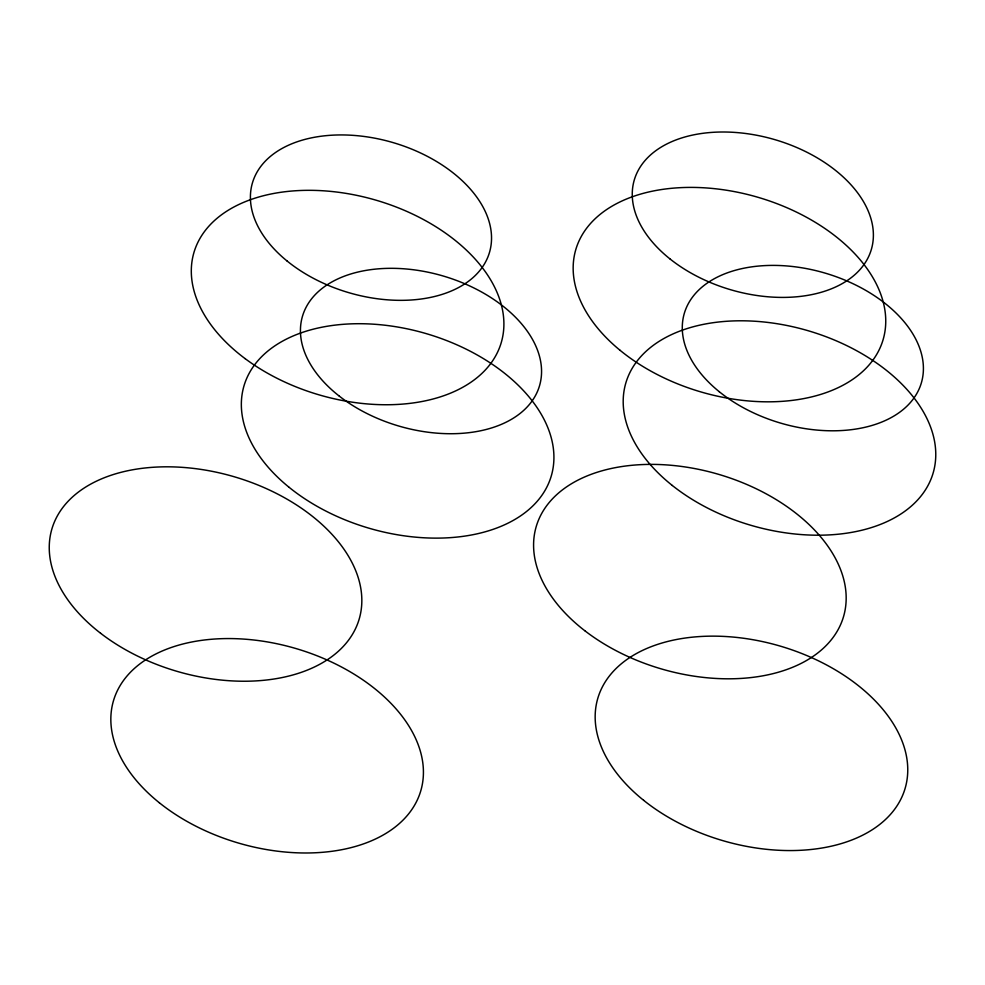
<?xml version="1.0" encoding="UTF-8"?>
<svg xmlns="http://www.w3.org/2000/svg" width="985" height="985" viewBox="0 0 985 985"><rect width="100%" height="100%" fill="white"/><g stroke="black" fill="none" stroke-linecap="round" stroke-linejoin="round"><path stroke-width="1.48" d="M339.345 396.167A123.519 78.234 16.3 0 0 538.647 388.459A123.519 78.234 16.3 0 0 385 268.437A123.519 78.234 16.3 0 0 339.345 396.167M287.103 261.025A123.519 78.234 16.3 0 0 487.92 256.925A123.519 78.234 16.3 0 0 337.88 134.97A123.519 78.234 16.3 0 0 287.103 261.025M669.812 258.784A123.519 78.234 16.3 0 0 870.05 253.28A123.519 78.234 16.3 0 0 718.582 132.064A123.519 78.234 16.3 0 0 669.812 258.784M719.173 391.636A123.519 78.234 16.3 0 0 919.855 387.228A123.519 78.234 16.3 0 0 769.507 265.433A123.519 78.234 16.3 0 0 719.173 391.636M288.642 486.935A160.124 101.418 16.3 0 0 549.137 482.084A160.124 101.418 16.3 0 0 355.105 323.745A160.124 101.418 16.3 0 0 288.642 486.935M672.312 485.482A160.124 101.418 16.3 0 0 931.588 477.639A160.124 101.418 16.3 0 0 734.539 320.888A160.124 101.418 16.3 0 0 672.312 485.482M619.811 350.094A160.124 101.418 16.3 0 0 880.738 346.326A160.124 101.418 16.3 0 0 687.813 187.421A160.124 101.418 16.3 0 0 619.811 350.094M245.08 358.602A160.124 101.418 16.3 0 0 501.033 343.322A160.124 101.418 16.3 0 0 296.694 190.684A160.124 101.418 16.3 0 0 245.08 358.602M585.324 631.126A160.124 101.418 16.3 0 0 842.766 619.06A160.124 101.418 16.3 0 0 641.53 464.612A160.124 101.418 16.3 0 0 585.324 631.126M100.556 633.22A160.124 101.418 16.3 0 0 358.306 621.843A160.124 101.418 16.3 0 0 157.772 467.013A160.124 101.418 16.3 0 0 100.556 633.22M159.385 802.8A160.124 101.418 16.3 0 0 419.056 795.892A160.124 101.418 16.3 0 0 222.955 638.637A160.124 101.418 16.3 0 0 159.385 802.8M643.648 800.325A160.124 101.418 16.3 0 0 903.368 793.528A160.124 101.418 16.3 0 0 707.353 636.212A160.124 101.418 16.3 0 0 643.648 800.325"/></g></svg>
